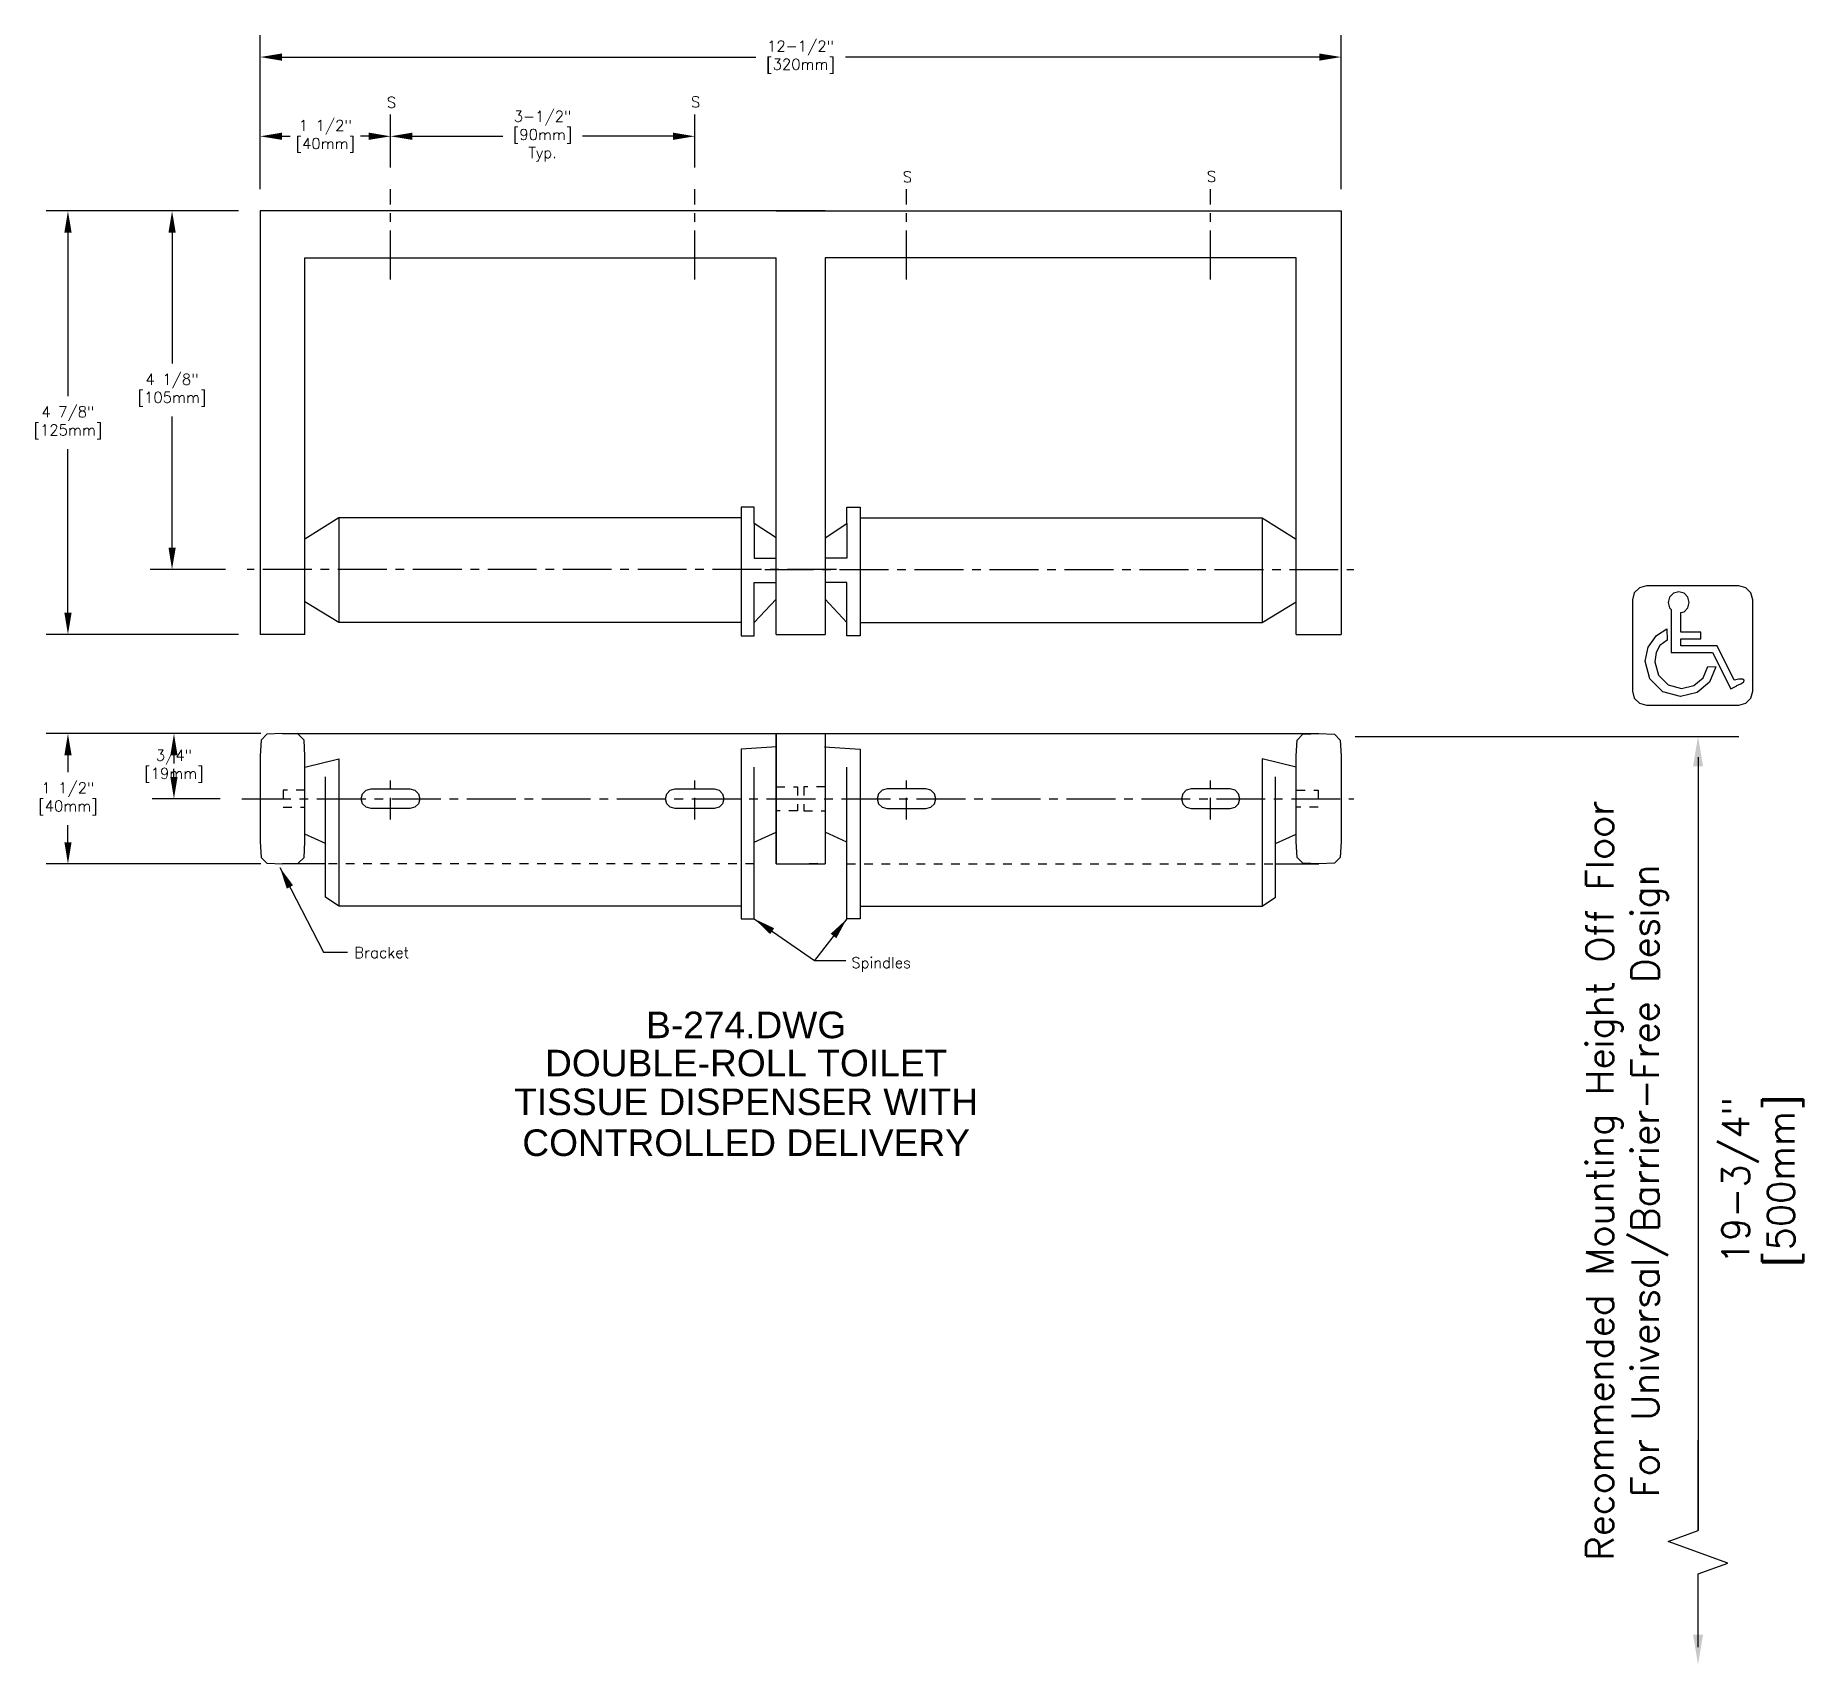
# Model space of a CAD drawing. Extents: x 0.5 to 20.8, y -5.8 to 12.9.
import ezdxf
from ezdxf.enums import TextEntityAlignment as Align

# ---------------------------------------------------------------- set-up
doc = ezdxf.new("R2010")
doc.units = 0
doc.header["$MEASUREMENT"] = 0
doc.header["$PDMODE"] = 35
doc.header["$PDSIZE"] = 0.000315
doc.linetypes.add('CENTER2', pattern=[1.125, 0.75, -0.125, 0.125, -0.125])
doc.linetypes.add('HIDDEN2', pattern=[0.1875, 0.125, -0.0625])
doc.layers.get('0').update_dxf_attribs({"linetype": 'CONTINUOUS'})
doc.layers.get('Defpoints').update_dxf_attribs({"linetype": 'CONTINUOUS'})
for name, color, linetype in [('detail', 4, 'CONTINUOUS'), ('dim', 1, 'CONTINUOUS'), ('text', 2, 'CONTINUOUS')]:
    doc.layers.add(name, color=color, linetype=linetype)
doc.styles.add('Arial_5', font='arial.ttf', dxfattribs={"height": 5})
doc.styles.add('DIM_S.5', font='simplex.shx', dxfattribs={"height": 0.125})
doc.styles.add('DIM_S_7', font='simplex.shx', dxfattribs={"height": 0.3125})
doc.dimstyles.new('DIM_S_7', dxfattribs={"dimtxt": 0.12, "dimasz": 0.25, "dimexe": 0.25, "dimexo": 0.25, "dimgap": 0.09375, "dimtad": 0, "dimtih": 1, "dimtoh": 1, "dimdec": 4, "dimzin": 4, "dimdsep": 46, "dimlunit": 5, "dimtxsty": 'DIM_S.5', "dimcen": 0.09375, "dimaunit": 1, "dimadec": 0, "dimazin": 0, "dimtfac": 1, "dimtdec": 4, "dimtofl": 0, "dimtmove": 0, "dimatfit": 1, "dimfxl": 1, "dimfrac": 2, "dimtolj": 1, "dimtzin": 0, "dimarcsym": 0})

# ---------------------------------------------------------------- blocks, each defined once
blk = doc.blocks.new('*D7')
at = {"color": 0, "linetype": 'ByBlock'}
for p, q in [((3.048, 4.899), (0.579, 4.899)), ((0.829, 4.649), (0.829, 4.454)), ((0.829, 3.649), (0.829, 3.844)), ((3.048, 3.399), (0.579, 3.399))]:
    blk.add_line(p, q, dxfattribs=at)
for points in [[(0.788, 4.649), (0.871, 4.649), (0.829, 4.899)], [(0.788, 3.649), (0.871, 3.649), (0.829, 3.399)]]:
    blk.add_solid(points, dxfattribs=at)
at = {"layer": 'Defpoints', "color": 0, "linetype": 'ByBlock'}
for p in [(3.298, 4.899), (0.829, 3.399), (3.298, 3.399)]:
    blk.add_point(p, dxfattribs=at)
at = {"color": 0, "linetype": 'ByBlock', "insert": (0.829, 4.149), "char_height": 0.125, "attachment_point": 5, "style": 'DIM_S.5'}
blk.add_mtext('\\A1;1 1/2"\\P[40mm]', dxfattribs=at)
blk = doc.blocks.new('*D6')
at = {"color": 0, "linetype": 'ByBlock'}
for p, q in [((2.729, 4.899), (1.799, 4.899)), ((2.049, 4.649), (2.049, 4.555)), ((2.049, 4.399), (2.049, 4.493)), ((2.581, 4.149), (1.799, 4.149))]:
    blk.add_line(p, q, dxfattribs=at)
for points in [[(2.007, 4.649), (2.09, 4.649), (2.049, 4.899)], [(2.007, 4.399), (2.09, 4.399), (2.049, 4.149)]]:
    blk.add_solid(points, dxfattribs=at)
at = {"layer": 'Defpoints', "color": 0, "linetype": 'ByBlock'}
for p in [(2.979, 4.899), (2.049, 4.149), (2.831, 4.149)]:
    blk.add_point(p, dxfattribs=at)
at = {"color": 0, "linetype": 'ByBlock', "insert": (2.049, 4.524), "char_height": 0.125, "attachment_point": 5, "style": 'DIM_S.5'}
blk.add_mtext('\\A1;3/4"\\P[19mm]', dxfattribs=at)
blk = doc.blocks.new('*D10')
at = {"layer": 'Defpoints', "color": 0, "linetype": 'Continuous'}
for p in [(8.041, 11.772), (4.541, 11.164), (8.041, 11.164)]:
    blk.add_point(p, dxfattribs=at)
at = {"layer": 'dim', "color": 0, "linetype": 'Continuous', "lineweight": -2}
for p, q in [((4.541, 11.414), (4.541, 12.022)), ((8.041, 11.414), (8.041, 12.022)), ((4.791, 11.772), (5.834, 11.772)), ((7.791, 11.772), (6.748, 11.772))]:
    blk.add_line(p, q, dxfattribs=at)
at = {"layer": 'dim', "color": 0, "linetype": 'Continuous'}
for points in [[(4.791, 11.814), (4.791, 11.731), (4.541, 11.772)], [(7.791, 11.814), (7.791, 11.731), (8.041, 11.772)]]:
    blk.add_solid(points, dxfattribs=at)
at = {"layer": 'dim', "color": 0, "linetype": 'Continuous', "insert": (6.291, 11.772), "char_height": 0.125, "attachment_point": 5, "style": 'DIM_S.5'}
blk.add_mtext('\\A1;3-1/2"\\P[90mm]\\PTyp.', dxfattribs=at)
blk = doc.blocks.new('*D4')
at = {"color": 0, "linetype": 'ByBlock'}
for p, q in [((3.041, 11.164), (3.041, 12.022)), ((4.541, 11.414), (4.541, 12.022)), ((3.291, 11.772), (3.385, 11.772)), ((4.291, 11.772), (4.197, 11.772))]:
    blk.add_line(p, q, dxfattribs=at)
for points in [[(3.291, 11.814), (3.291, 11.731), (3.041, 11.772)], [(4.291, 11.814), (4.291, 11.731), (4.541, 11.772)]]:
    blk.add_solid(points, dxfattribs=at)
at = {"layer": 'Defpoints', "color": 0, "linetype": 'ByBlock'}
for p in [(4.541, 11.772), (4.541, 11.164), (3.041, 10.914)]:
    blk.add_point(p, dxfattribs=at)
at = {"color": 0, "linetype": 'ByBlock', "insert": (3.791, 11.772), "char_height": 0.125, "attachment_point": 5, "style": 'DIM_S.5'}
blk.add_mtext('\\A1;1 1/2"\\P[40mm]', dxfattribs=at)
blk = doc.blocks.new('*D3')
at = {"color": 0, "linetype": 'ByBlock'}
for p, q in [((2.791, 10.914), (1.777, 10.914)), ((2.027, 10.664), (2.027, 9.156)), ((2.027, 7.038), (2.027, 8.546)), ((2.642, 6.788), (1.777, 6.788))]:
    blk.add_line(p, q, dxfattribs=at)
for points in [[(1.986, 10.664), (2.069, 10.664), (2.027, 10.914)], [(1.986, 7.038), (2.069, 7.038), (2.027, 6.788)]]:
    blk.add_solid(points, dxfattribs=at)
at = {"layer": 'Defpoints', "color": 0, "linetype": 'ByBlock'}
for p in [(3.041, 10.914), (2.027, 6.788), (2.892, 6.788)]:
    blk.add_point(p, dxfattribs=at)
at = {"color": 0, "linetype": 'ByBlock', "insert": (2.027, 8.851), "char_height": 0.125, "attachment_point": 5, "style": 'DIM_S.5'}
blk.add_mtext('\\A1;4 1/8"\\P[105mm]', dxfattribs=at)
blk = doc.blocks.new('*D2')
at = {"color": 0, "linetype": 'ByBlock'}
for p, q in [((2.738, 10.914), (0.579, 10.914)), ((0.829, 10.664), (0.829, 8.781)), ((0.829, 6.289), (0.829, 8.171)), ((2.791, 6.039), (0.579, 6.039))]:
    blk.add_line(p, q, dxfattribs=at)
for points in [[(0.788, 10.664), (0.871, 10.664), (0.829, 10.914)], [(0.788, 6.289), (0.871, 6.289), (0.829, 6.039)]]:
    blk.add_solid(points, dxfattribs=at)
at = {"layer": 'Defpoints', "color": 0, "linetype": 'ByBlock'}
for p in [(2.988, 10.914), (0.829, 6.039), (3.041, 6.039)]:
    blk.add_point(p, dxfattribs=at)
at = {"color": 0, "linetype": 'ByBlock', "insert": (0.829, 8.476), "char_height": 0.125, "attachment_point": 5, "style": 'DIM_S.5'}
blk.add_mtext('\\A1;4 7/8"\\P[125mm]', dxfattribs=at)
blk = doc.blocks.new('*D9')
at = {"layer": 'Defpoints', "color": 0, "linetype": 'Continuous'}
for p in [(15.478, 12.684), (3.041, 10.914), (15.478, 10.914)]:
    blk.add_point(p, dxfattribs=at)
at = {"layer": 'dim', "color": 0, "linetype": 'Continuous', "lineweight": -2}
for p, q in [((3.041, 11.164), (3.041, 12.934)), ((15.478, 11.164), (15.478, 12.934)), ((3.291, 12.684), (8.743, 12.684)), ((15.228, 12.684), (9.776, 12.684))]:
    blk.add_line(p, q, dxfattribs=at)
at = {"layer": 'dim', "color": 0, "linetype": 'Continuous'}
for points in [[(3.291, 12.725), (3.291, 12.642), (3.041, 12.684)], [(15.228, 12.725), (15.228, 12.642), (15.478, 12.684)]]:
    blk.add_solid(points, dxfattribs=at)
at = {"layer": 'dim', "color": 0, "linetype": 'Continuous', "insert": (9.259, 12.684), "char_height": 0.125, "attachment_point": 5, "style": 'DIM_S.5'}
blk.add_mtext('\\A1;12-1/2"\\P[320mm]', dxfattribs=at)
blk = doc.blocks.new('TBLK_TX')
at = {"style": 'Arial_5'}
for tag, p in [('TITLE', (0, 0)), ('DWG_NAME', (0, -7.3))]:
    blk.add_attdef(tag, text='', height=5, dxfattribs=at).set_placement(p, align=Align.CENTER)
blk = doc.blocks.new('ADA')
at = {"layer": 'detail', "linetype": 'Continuous'}
for p, q in [((1.017, 0.853), (0.492, 0.853)), ((1.261, 0.358), (1.017, 0.853)), ((1.215, 0.235), (1.3, 0.278)), ((1.3, 0.278), (1.299, 0.282))]:
    blk.add_line(p, q, dxfattribs=at)
for points in [[(1.328, 0), (1.431, 0.028), (1.503, 0.1), (1.531, 0.202), (1.531, 1.514), (1.503, 1.616), (1.431, 1.688), (1.328, 1.716), (0, 1.716), (-0.102, 1.688), (-0.175, 1.616), (-0.203, 1.514), (-0.203, 0.202), (-0.175, 0.1), (-0.102, 0.028), (0, 0)], [(0.997, 0.551), (0.905, 0.333), (0.727, 0.181), (0.491, 0.125), (0.233, 0.194), (0.049, 0.378), (-0.021, 0.635), (0.026, 0.833), (0.142, 1), (0.293, 1.1), (0.295, 0.934), (0.193, 0.86), (0.137, 0.758), (0.12, 0.624), (0.172, 0.431), (0.31, 0.294), (0.504, 0.242), (0.68, 0.282), (0.814, 0.393), (0.883, 0.555)]]:
    blk.add_lwpolyline(points, close=True, dxfattribs=at)
for points in [[(0.492, 1.332), (0.54, 1.345), (0.595, 1.4), (0.616, 1.477), (0.595, 1.554), (0.54, 1.609), (0.463, 1.629), (0.386, 1.609), (0.331, 1.554), (0.31, 1.477), (0.331, 1.4), (0.355, 1.376)], [(0.355, 1.376), (0.355, 0.757)], [(0.492, 1.051), (0.492, 1.332)], [(0.492, 0.955), (0.78, 0.955), (0.78, 1.051), (0.492, 1.051)], [(0.492, 0.853), (0.492, 0.955)], [(0.355, 0.757), (0.492, 0.757)], [(0.492, 0.757), (0.948, 0.757)], [(0.948, 0.757), (1.215, 0.235)], [(1.299, 0.282), (1.359, 0.307), (1.398, 0.335), (1.407, 0.361), (1.382, 0.375), (1.329, 0.374), (1.261, 0.358)]]:
    blk.add_lwpolyline(points, dxfattribs=at)

msp = doc.modelspace()

# ---------------------------------------------------------------- linework, layer by layer
at = {"layer": 'detail', "linetype": 'CENTER2', "ltscale": 0.75}
for p, q in [((4.54089, 10.12474), (4.54089, 11.16355)), ((8.04089, 10.12474), (8.04089, 11.16355)), ((10.47779, 10.12474), (10.47779, 11.16355)), ((13.97779, 10.12474), (13.97779, 11.16355)), ((2.83129, 4.14894), (15.6263, 4.14894))]:
    msp.add_line(p, q, dxfattribs=at)
at = {"layer": 'detail', "linetype": 'Continuous'}
for p, q in [((9.54089, 10.91355), (3.04098, 10.91355)), ((3.04098, 10.91355), (3.04098, 6.03855)), ((8.97779, 10.91355), (15.4777, 10.91355)), ((15.4777, 10.91355), (15.4777, 6.03855)), ((3.55511, 6.03855), (3.55511, 10.37474)), ((3.55511, 10.37474), (8.97779, 10.37474)), ((8.97779, 6.03855), (8.97779, 10.37474)), ((9.54089, 10.37474), (9.54089, 6.03855)), ((14.96357, 10.37474), (9.54089, 10.37474)), ((14.96357, 6.03855), (14.96357, 10.37474)), ((3.55511, 6.03855), (3.04098, 6.03855)), ((8.97779, 6.03855), (9.54089, 6.03855)), ((14.96357, 6.03855), (15.4777, 6.03855)), ((3.29804, 4.89894), (15.22065, 4.89894)), ((8.97779, 4.89894), (8.97779, 3.39894)), ((8.97779, 3.39894), (8.97779, 4.89894)), ((9.54089, 4.89894), (9.54089, 3.39894)), ((3.04097, 4.64329), (3.04097, 3.655)), ((3.5551, 4.51217), (3.94679, 4.61012)), ((3.94679, 4.61012), (3.94679, 2.91413)), ((14.57189, 4.61012), (14.57189, 2.91413)), ((14.96358, 4.51217), (14.57189, 4.61012)), ((15.47771, 4.64329), (15.47771, 3.655)), ((3.79379, 3.01819), (3.79379, 4.40275)), ((14.72489, 3.01819), (14.72489, 4.40275)), ((3.79379, 3.39894), (3.29804, 3.39894)), ((8.97779, 3.39894), (9.54089, 3.39894)), ((9.25936, 3.39894), (9.45748, 3.40826)), ((14.72489, 3.39894), (15.22064, 3.39894)), ((3.94679, 2.91413), (3.79379, 3.01819)), ((14.57189, 2.91413), (14.72489, 3.01819))]:
    msp.add_line(p, q, dxfattribs=at)
at = {"layer": 'detail', "linetype": 'CENTER2', "ltscale": 0.333333}
for p, q in [((4.54089, 3.91068), (4.54089, 4.38722)), ((8.04089, 3.91066), (8.04089, 4.38722)), ((10.47779, 3.91066), (10.47779, 4.38722)), ((13.97779, 3.91068), (13.97779, 4.38722))]:
    msp.add_line(p, q, dxfattribs=at)
at = {"layer": 'detail', "linetype": 'HIDDEN2', "ltscale": 0.75}
for p, q in [((8.72685, 3.39894), (3.79379, 3.39894)), ((9.79184, 3.39894), (14.72489, 3.39894))]:
    msp.add_line(p, q, dxfattribs=at)
at = {"layer": 'detail', "linetype": 'Continuous'}
for points in [[(8.57386, 7.3827), (3.9468, 7.3827), (3.55511, 7.13779)], [(3.9468, 7.3827), (3.9468, 6.17652)], [(8.97779, 7.15003), (8.72686, 7.31536), (8.72686, 7.50518), (8.57386, 7.50518), (8.57386, 6.02345), (8.72686, 6.02345), (8.72686, 6.17652), (8.97779, 6.44594)], [(9.54089, 7.15003), (9.79182, 7.31536), (9.79182, 7.50518), (9.94482, 7.50518), (9.94482, 6.02345), (9.79182, 6.02345), (9.79182, 6.17652), (9.54089, 6.44594)], [(9.94482, 7.3827), (14.57188, 7.3827), (14.96357, 7.13779)], [(14.57188, 7.3827), (14.57188, 6.17652)], [(8.72686, 7.31536), (8.72686, 6.91735), (8.97779, 6.91735)], [(9.79182, 7.31536), (9.79182, 6.91735), (9.54089, 6.91735)], [(8.72686, 6.17652), (8.72686, 6.63571), (8.97779, 6.63571)], [(9.79182, 6.17652), (9.79182, 6.63571), (9.54089, 6.63571)], [(8.57386, 6.17652), (3.9468, 6.17652), (3.55511, 6.41533)], [(9.94482, 6.17652), (14.57188, 6.17652), (14.96357, 6.41533)], [(3.29804, 4.89894), (3.11713, 4.89085), (3.05049, 4.82418), (3.04097, 4.64329)], [(3.5551, 4.64316), (3.54557, 4.82418), (3.47893, 4.89085), (3.29804, 4.89894)], [(14.96358, 4.64316), (14.97311, 4.82418), (15.03975, 4.89085), (15.22065, 4.89894)], [(15.22065, 4.89894), (15.40155, 4.89085), (15.46819, 4.82418), (15.47771, 4.64329)], [(8.98454, 4.74526), (8.57385, 4.72036), (8.57385, 2.76716), (8.72685, 2.76716), (8.72685, 4.51217)], [(9.53414, 4.74526), (9.94483, 4.72036), (9.94483, 2.76716), (9.79184, 2.76716), (9.79184, 4.51217)], [(3.5551, 3.655), (3.5551, 4.64316)], [(14.96358, 3.655), (14.96358, 4.64316)], [(4.20425, 4.14894), (4.21971, 4.20611), (4.26032, 4.24675), (4.31747, 4.26222)], [(4.31747, 4.03568), (4.26032, 4.05114), (4.21971, 4.09178), (4.20425, 4.14894)], [(4.31747, 4.26222), (4.7643, 4.26222)], [(4.7643, 4.26222), (4.82142, 4.24675), (4.86203, 4.20611), (4.87748, 4.14894)], [(4.87748, 4.14894), (4.86203, 4.09178), (4.82142, 4.05114), (4.7643, 4.03568)], [(7.70427, 4.14894), (7.71973, 4.2061), (7.76034, 4.24675), (7.81749, 4.26222)], [(7.81749, 4.03566), (7.76034, 4.05113), (7.71973, 4.09178), (7.70427, 4.14894)], [(7.81749, 4.26222), (8.26428, 4.26222)], [(8.26428, 4.26222), (8.32143, 4.24675), (8.36205, 4.2061), (8.37751, 4.14894)], [(8.37751, 4.14894), (8.36205, 4.09178), (8.32143, 4.05113), (8.26428, 4.03566)], [(10.2544, 4.26222), (10.19725, 4.24675), (10.15664, 4.2061), (10.14118, 4.14894)], [(10.14118, 4.14894), (10.15664, 4.09178), (10.19725, 4.05113), (10.2544, 4.03566)], [(10.70119, 4.26222), (10.2544, 4.26222)], [(10.81441, 4.14894), (10.79895, 4.2061), (10.75834, 4.24675), (10.70119, 4.26222)], [(10.70119, 4.03566), (10.75834, 4.05113), (10.79895, 4.09178), (10.81441, 4.14894)], [(13.75438, 4.26222), (13.69726, 4.24675), (13.65665, 4.20611), (13.6412, 4.14894)], [(13.6412, 4.14894), (13.65665, 4.09178), (13.69726, 4.05114), (13.75438, 4.03568)], [(14.20121, 4.26222), (13.75438, 4.26222)], [(14.31443, 4.14894), (14.29898, 4.20611), (14.25836, 4.24675), (14.20121, 4.26222)], [(14.20121, 4.03568), (14.25836, 4.05114), (14.29898, 4.09178), (14.31443, 4.14894)], [(4.7643, 4.03568), (4.31747, 4.03568)], [(8.26428, 4.03566), (7.81749, 4.03566)], [(10.2544, 4.03566), (10.70119, 4.03566)], [(13.75438, 4.03568), (14.20121, 4.03568)], [(3.79379, 3.63269), (3.5551, 3.74069)], [(8.72685, 3.64887), (8.97778, 3.76518)], [(9.79184, 3.64887), (9.5409, 3.76518)], [(14.72489, 3.63269), (14.96358, 3.74069)], [(3.04097, 3.655), (3.05049, 3.47403), (3.11714, 3.40735), (3.29804, 3.39894)], [(3.29804, 3.39894), (3.47893, 3.40735), (3.54558, 3.47403), (3.5551, 3.655)], [(15.22064, 3.39894), (15.03975, 3.40735), (14.9731, 3.47403), (14.96358, 3.655)], [(15.47771, 3.655), (15.46819, 3.47403), (15.40154, 3.40735), (15.22064, 3.39894)], [(8.57385, 2.91413), (3.94679, 2.91413)], [(9.94483, 2.91413), (14.57189, 2.91413)]]:
    msp.add_lwpolyline(points, dxfattribs=at)
at = {"layer": 'detail', "linetype": 'CENTER2', "ltscale": 0.75}
for points in [[(9.67224, 6.78855), (2.89238, 6.78826)], [(8.84644, 6.78855), (15.6263, 6.78826)]]:
    msp.add_lwpolyline(points, dxfattribs=at)
at = {"layer": 'detail', "linetype": 'HIDDEN2', "ltscale": 0.75}
for points in [[(8.97778, 4.2867), (9.22259, 4.2867), (9.22259, 4.01118), (8.97778, 4.01118)], [(9.5409, 4.2867), (9.29609, 4.2867), (9.29609, 4.01118), (9.5409, 4.01118)], [(3.55511, 4.24691), (3.30416, 4.24691), (3.30416, 4.05098), (3.55511, 4.05098)], [(14.96357, 4.24691), (15.21452, 4.24691), (15.21452, 4.05098), (14.96357, 4.05098)]]:
    msp.add_lwpolyline(points, dxfattribs=at)
at = {"layer": 'dim', "linetype": 'Continuous'}
for p, q in [((15.64067, 4.86612), (20.05487, 4.86612)), ((19.58612, 4.62853), (19.58612, -4.27154)), ((19.58612, 1.40426), (19.58612, -2.3796))]:
    msp.add_line(p, q, dxfattribs=at)
msp.add_lwpolyline([(19.58612, -5.61271), (19.58612, -4.77154), (19.92956, -4.64654), (19.24269, -4.39654), (19.58612, -4.27154), (19.58612, -3.23205)], dxfattribs=at)
for points in [[(19.52883, 4.52237), (19.64342, 4.52237), (19.58612, 4.86612)], [(19.52883, -5.47114), (19.64342, -5.47114), (19.58612, -5.81489)]]:
    msp.add_solid(points, dxfattribs=at)

# ---------------------------------------------------------------- block references
at = {"linetype": 'Continuous', "xscale": 0.8000000000000007, "yscale": 0.7999999999999998, "zscale": 0.8}
msp.add_blockref('ADA', (18.99287, 5.22572), dxfattribs=at)
at = {"layer": 'text', "linetype": 'Continuous'}
ref = msp.add_blockref('TBLK_TX', (8.63272, 0.03841), dxfattribs=dict(at, xscale=0.06115200000000001, yscale=0.06115200000000001, zscale=0.06115200000000001))
ref.add_attrib('TITLE', 'CONTROLLED DELIVERY', dxfattribs={"layer": '0', "height": 0.30576, "style": 'Arial_5'}).set_placement((8.63272, 0.03841), align=Align.CENTER)
ref.add_attrib('DWG_NAME', 'B-274.DWG', dxfattribs={"layer": '0', "height": 0.30576, "style": 'Arial_5'}).set_placement((8.63272, 1.39374), align=Align.CENTER)
at = {"layer": 'text', "linetype": 'Continuous', "xscale": 0.06115200000000001, "yscale": 0.06115200000000001, "zscale": 0.06115200000000001}
msp.add_blockref('TBLK_TX', (8.63272, 0.95497), dxfattribs=at).add_auto_attribs({'TITLE': 'DOUBLE-ROLL TOILET', 'DWG_NAME': 'TISSUE DISPENSER WITH'})

# ---------------------------------------------------------------- texts
at = {"layer": 'dim', "linetype": 'Continuous', "style": 'DIM_S.5'}
for s, p in [('S', (4.49773, 12.10052)), ('S', (7.99793, 12.1056)), ('S', (10.43455, 11.24265)), ('S', (13.93474, 11.24773)), ('Bracket', (4.1238, 2.31651)), ('Spindles', (9.84334, 2.20023))]:
    msp.add_text(s, height=0.125, dxfattribs=at).set_placement(p)
at = {"layer": 'dim', "linetype": 'Continuous', "insert": (18.30054, -0.24494), "char_height": 0.3125, "width": 11.8907917, "attachment_point": 2, "rotation": 90, "style": 'DIM_S_7'}
msp.add_mtext('Recommended Mounting Height Off Floor\\PFor Universal/Barrier-Free Design\\P\\P19-3/4"\\P[500mm]', dxfattribs=at)

# ---------------------------------------------------------------- dimensions: what is measured, and where the dimension line sits
at = {"layer": 'dim', "linetype": 'Continuous'}
for base, p1, p2, text, picture, middle, dimtype in [((15.4777, 12.68353), (3.04098, 10.91355), (15.4777, 10.91355), '12-1/2"\\P[320mm]', '*D9', (9.25934, 12.68353), 160), ((4.54098, 11.77241), (3.04098, 10.91355), (4.54098, 11.16355), '<>\\P[40mm]', '*D4', (3.79098, 11.77241), 128), ((8.04098, 11.77241), (4.54098, 11.16355), (8.04098, 11.16355), '3-1/2"\\P[90mm]\\PTyp.', '*D10', (6.29098, 11.77241), 160)]:
    dim = msp.add_linear_dim(base=base, p1=p1, p2=p2, text=text, dimstyle='DIM_S_7', override={"dimpost": '"'}, dxfattribs=at)
    dim.commit()
    dim.dimension.update_dxf_attribs({"geometry": picture, "text_midpoint": middle, "dimtype": dimtype})
for base, p1, p2, text, picture, middle in [((0.8292, 6.03855), (2.988, 10.91355), (3.04098, 6.03855), '<>\\P[125mm]', '*D2', (0.8292, 8.47605)), ((2.02738, 6.78826), (3.04098, 10.91355), (2.89238, 6.78826), '<>\\P[105mm]', '*D3', (2.02738, 8.8509)), ((0.8292, 3.39894), (3.29804, 4.89894), (3.29804, 3.39894), '<>\\P[40mm]', '*D7', (0.8292, 4.14894))]:
    dim = msp.add_linear_dim(base=base, p1=p1, p2=p2, angle=90, text=text, dimstyle='DIM_S_7', override={"dimpost": '"'}, dxfattribs=at)
    dim.commit()
    dim.dimension.update_dxf_attribs({"geometry": picture, "text_midpoint": middle})
dim = msp.add_linear_dim(base=(2.04882, 4.14894), p1=(2.97938, 4.89894), p2=(2.83129, 4.14894), angle=90, text='<>\\P[19mm]', dimstyle='DIM_S_7', override={"dimpost": '"'}, dxfattribs=at)
dim.commit()
dim.dimension.update_dxf_attribs({"geometry": '*D6', "text_midpoint": (2.04882, 4.52394), "dimtype": 128})

# ---------------------------------------------------------------- leaders
for points in [[(3.26897, 3.35622), (3.76906, 2.38421), (4.04689, 2.38421)], [(8.72685, 2.76716), (9.41955, 2.28858), (9.78073, 2.28858)], [(9.79184, 2.76716), (9.41955, 2.28858)]]:
    msp.add_leader(points, dimstyle='DIM_S_7', dxfattribs=at)

doc.saveas('drawing.dxf')
